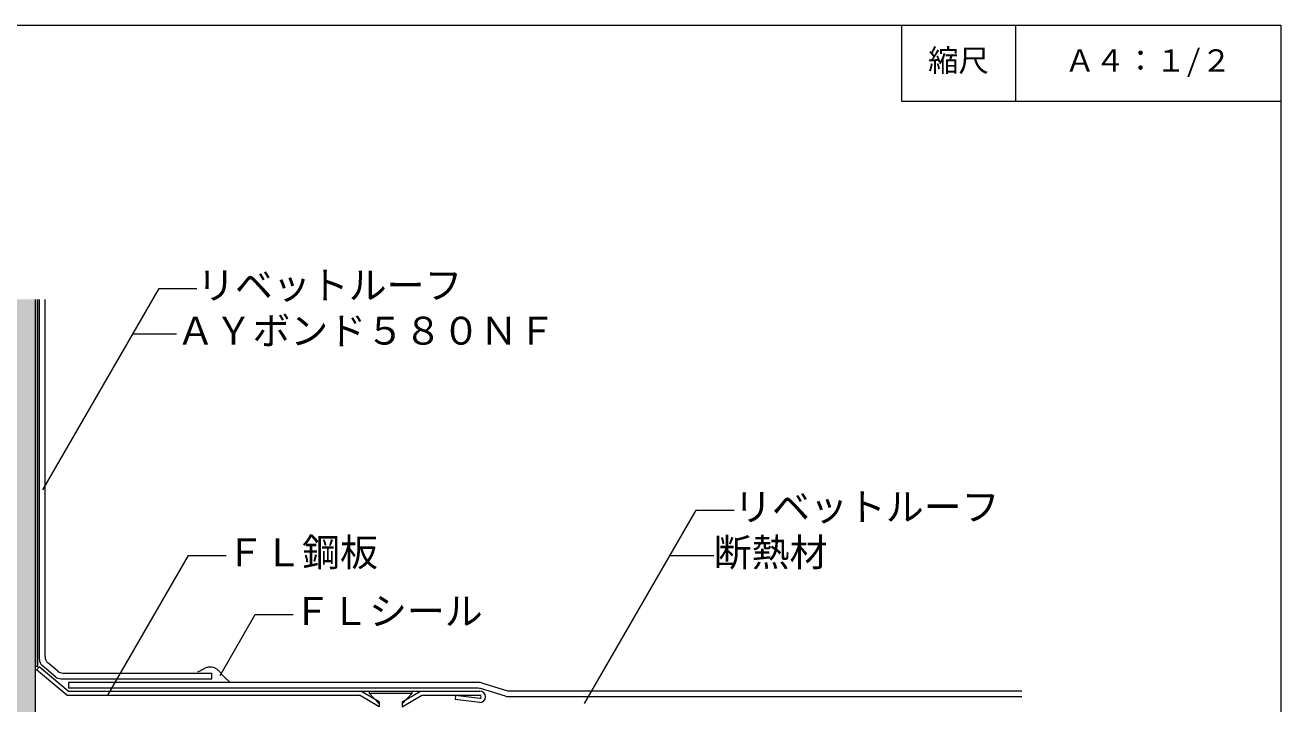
# Model space of a CAD drawing. Units: millimetres, scale not verified. Extents: x -270 to 270, y -189 to 184.
# Drawn here: x -61.1 to 270, y 5.1 to 184 of the extents above; entities that cross this region are included whole.
import ezdxf
from ezdxf.enums import TextEntityAlignment as Align

# ---------------------------------------------------------------- set-up
doc = ezdxf.new("R2010")
doc.units = ezdxf.units.MM
doc.header["$LTSCALE"] = 2
for name, color, linetype, lineweight in [('1-4_リベットルーフ', 3, 'Continuous', 9), ('1-5_ＦＬ鋼板・ディスク', 7, 'Continuous', 9), ('1-6_アンカー類', 7, 'Continuous', 9), ('1-7_設備', 7, 'Continuous', 9), ('1-8_下地など', 1, 'Continuous', 9), ('E-1', 7, 'Continuous', 9), ('F-F', 7, 'Continuous', 9)]:
    doc.layers.add(name, color=color, linetype=linetype, lineweight=lineweight)
doc.layers.add('1-B_その他', color=9, linetype='Continuous')
doc.layers.add('E-0', color=7, linetype='Continuous')
doc.styles.add('ＭＳ ゴシック', font='')
doc.styles.get('ＭＳ ゴシック').set_extended_font_data('MS Gothic')

msp = doc.modelspace()

# ---------------------------------------------------------------- linework, layer by layer
at = {"layer": '1-4_リベットルーフ'}
for p, q in [((-57.343, 16.794), (-57.343, 111.708)), ((-55.843, 17.493), (-55.843, 111.708)), ((-52.977, 12.197), (-56.629, 15.261)), ((-52.431, 13.697), (-55.129, 15.961)), ((-51.691, 11.729), (-11.873, 11.729)), ((-51.145, 13.229), (-11.873, 13.229)), ((58.624, 10.729), (-49.628, 10.729)), ((-49.628, 10.729), (-49.628, 9.229)), ((-11.873, 11.729), (-11.873, 13.229)), ((59.211, 10.641), (65.786, 8.621)), ((58.399, 9.229), (-49.628, 9.229)), ((65.561, 7.121), (58.986, 9.141)), ((66.148, 7.033), (201.657, 7.033)), ((66.373, 8.533), (201.657, 8.533))]:
    msp.add_line(p, q, dxfattribs=at)
at = {"layer": '1-4_リベットルーフ', "color": 5}
msp.add_line((-49.72, 8.472), (-49.545, 8.472), dxfattribs=at)
at = {"layer": '1-4_リベットルーフ'}
for points in [[(-15.683, 13.461), (-15.568, 13.521), (-15.37, 13.625), (-15.172, 13.729), (-14.974, 13.834), (-14.776, 13.94), (-14.579, 14.048), (-14.464, 14.111), (-14.324, 14.19), (-14.082, 14.326), (-13.837, 14.457), (-13.589, 14.579), (-13.336, 14.686), (-13.075, 14.775), (-12.92, 14.816), (-12.748, 14.85), (-12.444, 14.884), (-12.136, 14.886), (-11.829, 14.856), (-11.529, 14.793), (-11.239, 14.697), (-11.078, 14.626), (-10.965, 14.567), (-10.777, 14.454), (-10.598, 14.326), (-10.428, 14.186), (-10.265, 14.037), (-10.109, 13.88), (-10.022, 13.786), (-9.966, 13.724), (-9.87, 13.615), (-9.776, 13.505), (-9.683, 13.395), (-9.59, 13.285), (-9.496, 13.176), (-9.441, 13.113), (-9.312, 12.968), (-9.082, 12.723), (-8.847, 12.484), (-8.606, 12.249)], [(-8.606, 12.249), (-8.363, 12.016), (-8.12, 11.784), (-7.979, 11.65), (-7.902, 11.576), (-7.77, 11.449), (-7.638, 11.321), (-7.506, 11.193), (-7.375, 11.065), (-7.244, 10.936), (-7.168, 10.862)]]:
    msp.add_lwpolyline(points, dxfattribs=at)
for centre, start, end in [((-55.343, 16.794), 180, 230), ((-53.843, 17.493), 180, 230), ((-51.145, 15.229), 230, 270), ((-51.691, 13.729), 230, 270), ((58.624, 8.729), 72.9216, 90), ((58.399, 7.229), 72.9216, 90), ((66.148, 9.033), 252.9216, 270), ((66.373, 10.533), 252.9216, 270)]:
    msp.add_arc(centre, 2, start, end, dxfattribs=at)
at = {"layer": '1-5_ＦＬ鋼板・ディスク'}
for p, q in [((-58.087, 14.057), (-57.38, 14.899)), ((-50.12, 7.372), (-58.087, 14.057)), ((-49.72, 8.472), (-57.38, 14.899)), ((-50.12, 7.372), (27.084, 7.372)), ((-49.545, 8.472), (58.783, 8.472)), ((32.28, 4.372), (27.084, 7.372)), ((32.28, 5.642), (27.379, 8.472)), ((38.28, 5.642), (43.181, 8.472)), ((38.28, 4.372), (43.476, 7.372)), ((43.476, 7.372), (58.783, 7.372)), ((52.417, 7.363), (52.283, 6.272)), ((58.828, 6.574), (52.417, 7.363)), ((32.28, 5.642), (32.28, 4.372)), ((38.28, 5.642), (38.28, 4.372)), ((58.783, 5.472), (52.283, 6.272))]:
    msp.add_line(p, q, dxfattribs=at)
at = {"layer": '1-5_ＦＬ鋼板・ディスク', "color": 3}
msp.add_arc((58.624, 8.729), 2, 72.9216, 90, dxfattribs=at)
at = {"layer": '1-5_ＦＬ鋼板・ディスク'}
for radius, start in [(1.5, 270), (0.4, 276.59439)]:
    msp.add_arc((58.783, 6.972), radius, start, 90, dxfattribs=at)
at = {"layer": '1-6_アンカー類', "color": 4}
for p, q in [((29.58, 7.972), (32.246, 5.116)), ((29.58, 7.972), (40.98, 7.972)), ((29.602, 8.472), (40.958, 8.472)), ((38.315, 5.116), (40.98, 7.972))]:
    msp.add_line(p, q, dxfattribs=at)
for start, end in [(174.96759, 180), (0, 5.03241)]:
    msp.add_arc((35.28, 7.972), 5.7, start, end, dxfattribs=at)
at = {"layer": '1-7_設備'}
msp.add_line((-58.343, -36.042), (-58.343, 111.708), dxfattribs=at)
at = {"layer": '1-8_下地など'}
for p, q in [((-58.243, 15.06), (-58.243, 111.708)), ((-57.743, 15.06), (-57.743, 111.708)), ((-58.243, 15.06), (-57.743, 15.06))]:
    msp.add_line(p, q, dxfattribs=at)
at = {"layer": '1-B_その他'}
msp.add_solid([(-63.843, -36.042), (-58.343, -36.042), (-63.843, 111.708), (-58.343, 111.708)], dxfattribs=at)
at = {"layer": 'E-1'}
for p, q in [((-32.71, 102.6), (-21.163, 102.6)), ((-39.273, 7.443), (-18.056, 44.192)), ((-18.056, 44.192), (-8.056, 44.192)), ((108.91, 44.182), (120.457, 44.182)), ((-9.703, 12.633), (-0.432, 28.692)), ((-0.432, 28.692), (9.568, 28.692))]:
    msp.add_line(p, q, dxfattribs=at)
for points in [[(-56.422, 61.529), (-25.782, 114.6), (-15.782, 114.6)], [(86.407, 5.205), (115.838, 56.182), (125.838, 56.182)]]:
    msp.add_lwpolyline(points, dxfattribs=at)
at = {"layer": 'F-F'}
msp.add_line((200, 184), (200, 164), dxfattribs=at)
for points in [[(-270, 184), (270, 184), (270, -176), (-270, -176)], [(170, 184), (170, 164), (270, 164)]]:
    msp.add_lwpolyline(points, dxfattribs=at)

# ---------------------------------------------------------------- texts
at = {"layer": 'E-0', "style": 'ＭＳ ゴシック'}
for s, p in [('縮尺', (177, 170)), ('Ａ４：１/２', (213, 170))]:
    msp.add_text(s, height=5.865, dxfattribs=at).set_placement(p, align=Align.BOTTOM_LEFT)
at = {"layer": 'E-1', "style": 'ＭＳ ゴシック'}
for s, p in [('リベットルーフ', (-15.782, 109.6)), ('ＡＹボンド５８０ＮＦ', (-21.163, 97.6)), ('リベットルーフ', (125.838, 51.182)), ('ＦＬ鋼板', (-8.056, 39.192)), ('断熱材', (120.457, 39.182)), ('ＦＬシール', (9.568, 23.692))]:
    msp.add_text(s, height=7.331, dxfattribs=at).set_placement(p, align=Align.BOTTOM_LEFT)

doc.saveas('drawing.dxf')
